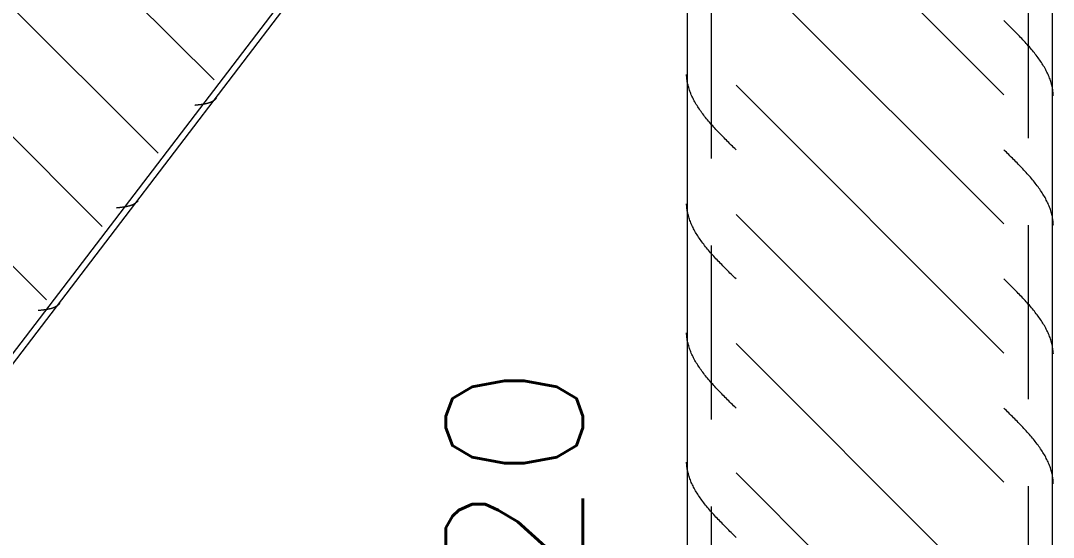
# Model space of a CAD drawing. Extents: x -10459 to 16942, y -13088 to 14608.
# Drawn here: x 5126 to 5210.8, y 3146.4 to 3188.8 of the extents above; entities that cross this region are included whole.
import ezdxf

# ---------------------------------------------------------------- set-up
doc = ezdxf.new("R2010")
doc.units = 0
doc.header["$LTSCALE"] = 30
doc.header["$MEASUREMENT"] = 0
doc.linetypes.add("EJE1-1'$0$RLE-PROYECCION", pattern=[0.71438, 0.47625, -0.23813])
doc.layers.get('0').update_dxf_attribs({"linetype": 'CONTINUOUS'})
doc.layers.add("EJE1-1'$0$RLA-ACHURADO", color=30, linetype="EJE1-1'$0$RLE-PROYECCION", lineweight=15, transparency=0.7)
doc.layers.add("EJE1-1'$0$RLA-CONTORNO", color=30, linetype='CONTINUOUS', lineweight=15)
doc.layers.add("EJE1-1'$0$RLA-TEXTOS-1", color=9, linetype='CONTINUOUS', lineweight=9)
doc.styles.add("EJE1-1'$0$RomanS", font='romans.shx', dxfattribs={"height": 11.25})
pattern_1 = [(135, (-234.281, -2576.79), (-5.303301, -5.303301), [])]

# ---------------------------------------------------------------- blocks, each defined once
blk = doc.blocks.new("EJE1-1'$0$RLA-COLUMNAS-CAJONES - P_M_ 300x300x20-465985-EJE 1-1_")
at = {"layer": "EJE1-1'$0$RLA-ACHURADO"}
for p, q in [((2582.477, 787), (2582.477, 1103)), ((2608.477, 1103), (2608.477, 787))]:
    blk.add_line(p, q, dxfattribs=at)
blk = doc.blocks.new("EJE1-1'$0$FP_5-EJE 1-1_")
at = {"layer": "EJE1-1'$0$RLA-CONTORNO"}
for p, q in [((2375.481, 787), (2375.481, 1056.997)), ((2371.58, 1012.527), (2371.481, 1012.625)), ((2371.68, 1012.429), (2371.58, 1012.527)), ((2371.779, 1012.33), (2371.68, 1012.429)), ((2371.878, 1012.232), (2371.779, 1012.33)), ((2371.977, 1012.134), (2371.878, 1012.232)), ((2372.076, 1012.036), (2371.977, 1012.134)), ((2372.174, 1011.938), (2372.076, 1012.036)), ((2372.272, 1011.839), (2372.174, 1011.938)), ((2372.37, 1011.741), (2372.272, 1011.839)), ((2372.467, 1011.643), (2372.37, 1011.741)), ((2372.563, 1011.545), (2372.467, 1011.643)), ((2372.659, 1011.447), (2372.563, 1011.545)), ((2372.754, 1011.349), (2372.659, 1011.447)), ((2372.848, 1011.25), (2372.754, 1011.349)), ((2372.941, 1011.152), (2372.848, 1011.25)), ((2373.034, 1011.054), (2372.941, 1011.152)), ((2373.125, 1010.956), (2373.034, 1011.054)), ((2373.216, 1010.858), (2373.125, 1010.956)), ((2373.305, 1010.76), (2373.216, 1010.858)), ((2373.394, 1010.661), (2373.305, 1010.76)), ((2373.481, 1010.563), (2373.394, 1010.661)), ((2373.567, 1010.465), (2373.481, 1010.563)), ((2373.652, 1010.367), (2373.567, 1010.465)), ((2373.735, 1010.269), (2373.652, 1010.367)), ((2373.817, 1010.17), (2373.735, 1010.269)), ((2373.898, 1010.072), (2373.817, 1010.17)), ((2373.977, 1009.974), (2373.898, 1010.072)), ((2374.055, 1009.876), (2373.977, 1009.974)), ((2374.131, 1009.778), (2374.055, 1009.876)), ((2374.206, 1009.68), (2374.131, 1009.778)), ((2374.279, 1009.581), (2374.206, 1009.68)), ((2374.35, 1009.483), (2374.279, 1009.581)), ((2374.42, 1009.385), (2374.35, 1009.483)), ((2374.488, 1009.287), (2374.42, 1009.385)), ((2374.553, 1009.189), (2374.488, 1009.287)), ((2374.618, 1009.091), (2374.553, 1009.189)), ((2374.68, 1008.992), (2374.618, 1009.091)), ((2374.74, 1008.894), (2374.68, 1008.992)), ((2374.799, 1008.796), (2374.74, 1008.894)), ((2374.855, 1008.698), (2374.799, 1008.796)), ((2374.909, 1008.6), (2374.855, 1008.698)), ((2374.961, 1008.502), (2374.909, 1008.6)), ((2375.012, 1008.403), (2374.961, 1008.502)), ((2375.06, 1008.305), (2375.012, 1008.403)), ((2375.105, 1008.207), (2375.06, 1008.305)), ((2375.149, 1008.109), (2375.105, 1008.207)), ((2375.191, 1008.011), (2375.149, 1008.109)), ((2375.23, 1007.912), (2375.191, 1008.011)), ((2375.267, 1007.814), (2375.23, 1007.912)), ((2375.302, 1007.716), (2375.267, 1007.814)), ((2375.334, 1007.618), (2375.302, 1007.716)), ((2375.364, 1007.52), (2375.334, 1007.618)), ((2375.392, 1007.422), (2375.364, 1007.52)), ((2375.417, 1007.323), (2375.392, 1007.422)), ((2375.44, 1007.225), (2375.417, 1007.323)), ((2375.461, 1007.127), (2375.44, 1007.225)), ((2375.479, 1007.029), (2375.461, 1007.127)), ((2375.495, 1006.931), (2375.479, 1007.029)), ((2375.508, 1006.833), (2375.495, 1006.931)), ((2375.519, 1006.734), (2375.508, 1006.833)), ((2375.528, 1006.636), (2375.519, 1006.734)), ((2375.534, 1006.538), (2375.528, 1006.636)), ((2375.538, 1006.44), (2375.534, 1006.538)), ((2371.58, 1001.92), (2371.481, 1002.018)), ((2371.68, 1001.822), (2371.58, 1001.92)), ((2371.779, 1001.724), (2371.68, 1001.822)), ((2371.878, 1001.626), (2371.779, 1001.724)), ((2371.977, 1001.527), (2371.878, 1001.626)), ((2372.076, 1001.429), (2371.977, 1001.527)), ((2372.174, 1001.331), (2372.076, 1001.429)), ((2372.272, 1001.233), (2372.174, 1001.331)), ((2372.37, 1001.135), (2372.272, 1001.233)), ((2372.467, 1001.037), (2372.37, 1001.135)), ((2372.563, 1000.938), (2372.467, 1001.037)), ((2372.659, 1000.84), (2372.563, 1000.938)), ((2372.754, 1000.742), (2372.659, 1000.84)), ((2372.848, 1000.644), (2372.754, 1000.742)), ((2372.941, 1000.546), (2372.848, 1000.644)), ((2373.034, 1000.447), (2372.941, 1000.546)), ((2373.125, 1000.349), (2373.034, 1000.447)), ((2373.216, 1000.251), (2373.125, 1000.349)), ((2373.305, 1000.153), (2373.216, 1000.251)), ((2373.394, 1000.055), (2373.305, 1000.153)), ((2373.481, 999.957), (2373.394, 1000.055)), ((2373.567, 999.858), (2373.481, 999.957)), ((2373.652, 999.76), (2373.567, 999.858)), ((2373.735, 999.662), (2373.652, 999.76)), ((2373.817, 999.564), (2373.735, 999.662)), ((2373.898, 999.466), (2373.817, 999.564)), ((2373.977, 999.368), (2373.898, 999.466)), ((2374.055, 999.269), (2373.977, 999.368)), ((2374.131, 999.171), (2374.055, 999.269)), ((2374.206, 999.073), (2374.131, 999.171)), ((2374.279, 998.975), (2374.206, 999.073)), ((2374.35, 998.877), (2374.279, 998.975)), ((2374.42, 998.778), (2374.35, 998.877)), ((2374.488, 998.68), (2374.42, 998.778)), ((2374.553, 998.582), (2374.488, 998.68)), ((2374.618, 998.484), (2374.553, 998.582)), ((2374.68, 998.386), (2374.618, 998.484)), ((2374.74, 998.288), (2374.68, 998.386)), ((2374.799, 998.189), (2374.74, 998.288)), ((2374.855, 998.091), (2374.799, 998.189)), ((2374.909, 997.993), (2374.855, 998.091)), ((2374.961, 997.895), (2374.909, 997.993)), ((2375.012, 997.797), (2374.961, 997.895)), ((2375.06, 997.699), (2375.012, 997.797)), ((2375.105, 997.6), (2375.06, 997.699)), ((2375.149, 997.502), (2375.105, 997.6)), ((2375.191, 997.404), (2375.149, 997.502)), ((2375.23, 997.306), (2375.191, 997.404)), ((2375.267, 997.208), (2375.23, 997.306)), ((2375.302, 997.11), (2375.267, 997.208)), ((2375.334, 997.011), (2375.302, 997.11)), ((2375.364, 996.913), (2375.334, 997.011)), ((2375.392, 996.815), (2375.364, 996.913)), ((2375.417, 996.717), (2375.392, 996.815)), ((2375.44, 996.619), (2375.417, 996.717)), ((2375.461, 996.52), (2375.44, 996.619)), ((2375.479, 996.422), (2375.461, 996.52)), ((2375.495, 996.324), (2375.479, 996.422)), ((2375.508, 996.226), (2375.495, 996.324)), ((2375.519, 996.128), (2375.508, 996.226)), ((2375.528, 996.03), (2375.519, 996.128)), ((2375.534, 995.931), (2375.528, 996.03)), ((2375.538, 995.833), (2375.534, 995.931)), ((2371.58, 991.313), (2371.481, 991.412)), ((2371.68, 991.215), (2371.58, 991.313)), ((2371.779, 991.117), (2371.68, 991.215)), ((2371.878, 991.019), (2371.779, 991.117)), ((2371.977, 990.921), (2371.878, 991.019)), ((2372.076, 990.823), (2371.977, 990.921)), ((2372.174, 990.724), (2372.076, 990.823)), ((2372.272, 990.626), (2372.174, 990.724)), ((2372.37, 990.528), (2372.272, 990.626)), ((2372.467, 990.43), (2372.37, 990.528)), ((2372.563, 990.332), (2372.467, 990.43)), ((2372.659, 990.234), (2372.563, 990.332)), ((2372.754, 990.135), (2372.659, 990.234)), ((2372.848, 990.037), (2372.754, 990.135)), ((2372.941, 989.939), (2372.848, 990.037)), ((2373.034, 989.841), (2372.941, 989.939)), ((2373.125, 989.743), (2373.034, 989.841)), ((2373.216, 989.645), (2373.125, 989.743)), ((2373.305, 989.546), (2373.216, 989.645)), ((2373.394, 989.448), (2373.305, 989.546)), ((2373.481, 989.35), (2373.394, 989.448)), ((2373.567, 989.252), (2373.481, 989.35)), ((2373.652, 989.154), (2373.567, 989.252)), ((2373.735, 989.055), (2373.652, 989.154)), ((2373.817, 988.957), (2373.735, 989.055)), ((2373.898, 988.859), (2373.817, 988.957)), ((2373.977, 988.761), (2373.898, 988.859)), ((2374.055, 988.663), (2373.977, 988.761)), ((2374.131, 988.565), (2374.055, 988.663)), ((2374.206, 988.466), (2374.131, 988.565)), ((2374.279, 988.368), (2374.206, 988.466)), ((2374.35, 988.27), (2374.279, 988.368)), ((2374.42, 988.172), (2374.35, 988.27)), ((2374.488, 988.074), (2374.42, 988.172)), ((2374.553, 987.976), (2374.488, 988.074)), ((2374.618, 987.877), (2374.553, 987.976)), ((2374.68, 987.779), (2374.618, 987.877)), ((2374.74, 987.681), (2374.68, 987.779)), ((2374.799, 987.583), (2374.74, 987.681)), ((2374.855, 987.485), (2374.799, 987.583)), ((2374.909, 987.386), (2374.855, 987.485)), ((2374.961, 987.288), (2374.909, 987.386)), ((2375.012, 987.19), (2374.961, 987.288)), ((2375.06, 987.092), (2375.012, 987.19)), ((2375.105, 986.994), (2375.06, 987.092)), ((2375.149, 986.896), (2375.105, 986.994)), ((2375.191, 986.797), (2375.149, 986.896)), ((2375.23, 986.699), (2375.191, 986.797)), ((2375.267, 986.601), (2375.23, 986.699)), ((2375.302, 986.503), (2375.267, 986.601)), ((2375.334, 986.405), (2375.302, 986.503)), ((2375.364, 986.307), (2375.334, 986.405)), ((2375.392, 986.208), (2375.364, 986.307)), ((2375.417, 986.11), (2375.392, 986.208)), ((2375.44, 986.012), (2375.417, 986.11)), ((2375.461, 985.914), (2375.44, 986.012)), ((2375.479, 985.816), (2375.461, 985.914)), ((2375.495, 985.718), (2375.479, 985.816)), ((2375.508, 985.619), (2375.495, 985.718)), ((2375.519, 985.521), (2375.508, 985.619)), ((2375.528, 985.423), (2375.519, 985.521)), ((2375.534, 985.325), (2375.528, 985.423)), ((2375.538, 985.227), (2375.534, 985.325)), ((2371.58, 980.707), (2371.481, 980.805)), ((2371.68, 980.609), (2371.58, 980.707)), ((2371.779, 980.511), (2371.68, 980.609)), ((2371.878, 980.412), (2371.779, 980.511)), ((2371.977, 980.314), (2371.878, 980.412)), ((2372.076, 980.216), (2371.977, 980.314)), ((2372.174, 980.118), (2372.076, 980.216)), ((2372.272, 980.02), (2372.174, 980.118)), ((2372.37, 979.921), (2372.272, 980.02)), ((2372.467, 979.823), (2372.37, 979.921)), ((2372.563, 979.725), (2372.467, 979.823)), ((2372.659, 979.627), (2372.563, 979.725)), ((2372.754, 979.529), (2372.659, 979.627)), ((2372.848, 979.431), (2372.754, 979.529)), ((2372.941, 979.332), (2372.848, 979.431)), ((2373.034, 979.234), (2372.941, 979.332)), ((2373.125, 979.136), (2373.034, 979.234)), ((2373.216, 979.038), (2373.125, 979.136)), ((2373.305, 978.94), (2373.216, 979.038)), ((2373.394, 978.842), (2373.305, 978.94)), ((2373.481, 978.743), (2373.394, 978.842)), ((2373.567, 978.645), (2373.481, 978.743)), ((2373.652, 978.547), (2373.567, 978.645)), ((2373.735, 978.449), (2373.652, 978.547)), ((2373.817, 978.351), (2373.735, 978.449)), ((2373.898, 978.253), (2373.817, 978.351)), ((2373.977, 978.154), (2373.898, 978.253)), ((2374.055, 978.056), (2373.977, 978.154)), ((2374.131, 977.958), (2374.055, 978.056)), ((2374.206, 977.86), (2374.131, 977.958)), ((2374.279, 977.762), (2374.206, 977.86)), ((2374.35, 977.663), (2374.279, 977.762)), ((2374.42, 977.565), (2374.35, 977.663)), ((2374.488, 977.467), (2374.42, 977.565)), ((2374.553, 977.369), (2374.488, 977.467)), ((2374.618, 977.271), (2374.553, 977.369)), ((2374.68, 977.173), (2374.618, 977.271)), ((2374.74, 977.074), (2374.68, 977.173)), ((2374.799, 976.976), (2374.74, 977.074)), ((2374.855, 976.878), (2374.799, 976.976)), ((2374.909, 976.78), (2374.855, 976.878)), ((2374.961, 976.682), (2374.909, 976.78)), ((2375.012, 976.584), (2374.961, 976.682)), ((2375.06, 976.485), (2375.012, 976.584)), ((2375.105, 976.387), (2375.06, 976.485)), ((2375.149, 976.289), (2375.105, 976.387)), ((2375.191, 976.191), (2375.149, 976.289)), ((2375.23, 976.093), (2375.191, 976.191)), ((2375.267, 975.994), (2375.23, 976.093)), ((2375.302, 975.896), (2375.267, 975.994)), ((2375.334, 975.798), (2375.302, 975.896)), ((2375.364, 975.7), (2375.334, 975.798)), ((2375.392, 975.602), (2375.364, 975.7)), ((2375.417, 975.504), (2375.392, 975.602)), ((2375.44, 975.405), (2375.417, 975.504)), ((2375.461, 975.307), (2375.44, 975.405)), ((2375.479, 975.209), (2375.461, 975.307)), ((2375.495, 975.111), (2375.479, 975.209)), ((2375.508, 975.013), (2375.495, 975.111)), ((2375.519, 974.915), (2375.508, 975.013)), ((2375.528, 974.816), (2375.519, 974.915)), ((2375.534, 974.718), (2375.528, 974.816)), ((2375.538, 974.62), (2375.534, 974.718))]:
    blk.add_line(p, q, dxfattribs=at)
blk = doc.blocks.new("EJE1-1'$0$FP_6-EJE 1-1_")
at = {"layer": "EJE1-1'$0$RLA-CONTORNO"}
for p, q in [((2345.481, 1056.997), (2345.481, 787)), ((2345.427, 1008.106), (2345.424, 1008.204)), ((2345.433, 1008.007), (2345.427, 1008.106)), ((2345.442, 1007.909), (2345.433, 1008.007)), ((2345.453, 1007.811), (2345.442, 1007.909)), ((2345.466, 1007.713), (2345.453, 1007.811)), ((2345.482, 1007.615), (2345.466, 1007.713)), ((2345.5, 1007.517), (2345.482, 1007.615)), ((2345.521, 1007.418), (2345.5, 1007.517)), ((2345.544, 1007.32), (2345.521, 1007.418)), ((2345.569, 1007.222), (2345.544, 1007.32)), ((2345.597, 1007.124), (2345.569, 1007.222)), ((2345.627, 1007.026), (2345.597, 1007.124)), ((2345.66, 1006.928), (2345.627, 1007.026)), ((2345.694, 1006.829), (2345.66, 1006.928)), ((2345.731, 1006.731), (2345.694, 1006.829)), ((2345.771, 1006.633), (2345.731, 1006.731)), ((2345.812, 1006.535), (2345.771, 1006.633)), ((2345.856, 1006.437), (2345.812, 1006.535)), ((2345.902, 1006.338), (2345.856, 1006.437)), ((2345.95, 1006.24), (2345.902, 1006.338)), ((2346, 1006.142), (2345.95, 1006.24)), ((2346.052, 1006.044), (2346, 1006.142)), ((2346.106, 1005.946), (2346.052, 1006.044)), ((2346.163, 1005.848), (2346.106, 1005.946)), ((2346.221, 1005.749), (2346.163, 1005.848)), ((2346.281, 1005.651), (2346.221, 1005.749)), ((2346.344, 1005.553), (2346.281, 1005.651)), ((2346.408, 1005.455), (2346.344, 1005.553)), ((2346.474, 1005.357), (2346.408, 1005.455)), ((2346.541, 1005.259), (2346.474, 1005.357)), ((2346.611, 1005.16), (2346.541, 1005.259)), ((2346.682, 1005.062), (2346.611, 1005.16)), ((2346.755, 1004.964), (2346.682, 1005.062)), ((2346.83, 1004.866), (2346.755, 1004.964)), ((2346.906, 1004.768), (2346.83, 1004.866)), ((2346.984, 1004.669), (2346.906, 1004.768)), ((2347.063, 1004.571), (2346.984, 1004.669)), ((2347.144, 1004.473), (2347.063, 1004.571)), ((2347.226, 1004.375), (2347.144, 1004.473)), ((2347.309, 1004.277), (2347.226, 1004.375)), ((2347.394, 1004.179), (2347.309, 1004.277)), ((2347.48, 1004.08), (2347.394, 1004.179)), ((2347.568, 1003.982), (2347.48, 1004.08)), ((2347.656, 1003.884), (2347.568, 1003.982)), ((2347.745, 1003.786), (2347.656, 1003.884)), ((2347.836, 1003.688), (2347.745, 1003.786)), ((2347.928, 1003.59), (2347.836, 1003.688)), ((2348.02, 1003.491), (2347.928, 1003.59)), ((2348.113, 1003.393), (2348.02, 1003.491)), ((2348.208, 1003.295), (2348.113, 1003.393)), ((2348.303, 1003.197), (2348.208, 1003.295)), ((2348.398, 1003.099), (2348.303, 1003.197)), ((2348.495, 1003.001), (2348.398, 1003.099)), ((2348.591, 1002.902), (2348.495, 1003.001)), ((2348.689, 1002.804), (2348.591, 1002.902)), ((2348.787, 1002.706), (2348.689, 1002.804)), ((2348.885, 1002.608), (2348.787, 1002.706)), ((2348.984, 1002.51), (2348.885, 1002.608)), ((2349.083, 1002.411), (2348.984, 1002.51)), ((2349.182, 1002.313), (2349.083, 1002.411)), ((2349.281, 1002.215), (2349.182, 1002.313)), ((2349.381, 1002.117), (2349.281, 1002.215)), ((2349.481, 1002.019), (2349.381, 1002.117)), ((2345.427, 997.499), (2345.424, 997.597)), ((2345.433, 997.401), (2345.427, 997.499)), ((2345.442, 997.303), (2345.433, 997.401)), ((2345.453, 997.204), (2345.442, 997.303)), ((2345.466, 997.106), (2345.453, 997.204)), ((2345.482, 997.008), (2345.466, 997.106)), ((2345.5, 996.91), (2345.482, 997.008)), ((2345.521, 996.812), (2345.5, 996.91)), ((2345.544, 996.714), (2345.521, 996.812)), ((2345.569, 996.615), (2345.544, 996.714)), ((2345.597, 996.517), (2345.569, 996.615)), ((2345.627, 996.419), (2345.597, 996.517)), ((2345.66, 996.321), (2345.627, 996.419)), ((2345.694, 996.223), (2345.66, 996.321)), ((2345.731, 996.125), (2345.694, 996.223)), ((2345.771, 996.026), (2345.731, 996.125)), ((2345.812, 995.928), (2345.771, 996.026)), ((2345.856, 995.83), (2345.812, 995.928)), ((2345.902, 995.732), (2345.856, 995.83)), ((2345.95, 995.634), (2345.902, 995.732)), ((2346, 995.536), (2345.95, 995.634)), ((2346.052, 995.437), (2346, 995.536)), ((2346.106, 995.339), (2346.052, 995.437)), ((2346.163, 995.241), (2346.106, 995.339)), ((2346.221, 995.143), (2346.163, 995.241)), ((2346.281, 995.045), (2346.221, 995.143)), ((2346.344, 994.946), (2346.281, 995.045)), ((2346.408, 994.848), (2346.344, 994.946)), ((2346.474, 994.75), (2346.408, 994.848)), ((2346.541, 994.652), (2346.474, 994.75)), ((2346.611, 994.554), (2346.541, 994.652)), ((2346.682, 994.456), (2346.611, 994.554)), ((2346.755, 994.357), (2346.682, 994.456)), ((2346.83, 994.259), (2346.755, 994.357)), ((2346.906, 994.161), (2346.83, 994.259)), ((2346.984, 994.063), (2346.906, 994.161)), ((2347.063, 993.965), (2346.984, 994.063)), ((2347.144, 993.867), (2347.063, 993.965)), ((2347.226, 993.768), (2347.144, 993.867)), ((2347.309, 993.67), (2347.226, 993.768)), ((2347.394, 993.572), (2347.309, 993.67)), ((2347.48, 993.474), (2347.394, 993.572)), ((2347.568, 993.376), (2347.48, 993.474)), ((2347.656, 993.277), (2347.568, 993.376)), ((2347.745, 993.179), (2347.656, 993.277)), ((2347.836, 993.081), (2347.745, 993.179)), ((2347.928, 992.983), (2347.836, 993.081)), ((2348.02, 992.885), (2347.928, 992.983)), ((2348.113, 992.787), (2348.02, 992.885)), ((2348.208, 992.688), (2348.113, 992.787)), ((2348.303, 992.59), (2348.208, 992.688)), ((2348.398, 992.492), (2348.303, 992.59)), ((2348.495, 992.394), (2348.398, 992.492)), ((2348.591, 992.296), (2348.495, 992.394)), ((2348.689, 992.198), (2348.591, 992.296)), ((2348.787, 992.099), (2348.689, 992.198)), ((2348.885, 992.001), (2348.787, 992.099)), ((2348.984, 991.903), (2348.885, 992.001)), ((2349.083, 991.805), (2348.984, 991.903)), ((2349.182, 991.707), (2349.083, 991.805)), ((2349.281, 991.609), (2349.182, 991.707)), ((2349.381, 991.51), (2349.281, 991.609)), ((2349.481, 991.412), (2349.381, 991.51)), ((2345.427, 986.892), (2345.424, 986.991)), ((2345.433, 986.794), (2345.427, 986.892)), ((2345.442, 986.696), (2345.433, 986.794)), ((2345.453, 986.598), (2345.442, 986.696)), ((2345.466, 986.5), (2345.453, 986.598)), ((2345.482, 986.402), (2345.466, 986.5)), ((2345.5, 986.303), (2345.482, 986.402)), ((2345.521, 986.205), (2345.5, 986.303)), ((2345.544, 986.107), (2345.521, 986.205)), ((2345.569, 986.009), (2345.544, 986.107)), ((2345.597, 985.911), (2345.569, 986.009)), ((2345.627, 985.812), (2345.597, 985.911)), ((2345.66, 985.714), (2345.627, 985.812)), ((2345.694, 985.616), (2345.66, 985.714)), ((2345.731, 985.518), (2345.694, 985.616)), ((2345.771, 985.42), (2345.731, 985.518)), ((2345.812, 985.322), (2345.771, 985.42)), ((2345.856, 985.223), (2345.812, 985.322)), ((2345.902, 985.125), (2345.856, 985.223)), ((2345.95, 985.027), (2345.902, 985.125)), ((2346, 984.929), (2345.95, 985.027)), ((2346.052, 984.831), (2346, 984.929)), ((2346.106, 984.733), (2346.052, 984.831)), ((2346.163, 984.634), (2346.106, 984.733)), ((2346.221, 984.536), (2346.163, 984.634)), ((2346.281, 984.438), (2346.221, 984.536)), ((2346.344, 984.34), (2346.281, 984.438)), ((2346.408, 984.242), (2346.344, 984.34)), ((2346.474, 984.144), (2346.408, 984.242)), ((2346.541, 984.045), (2346.474, 984.144)), ((2346.611, 983.947), (2346.541, 984.045)), ((2346.682, 983.849), (2346.611, 983.947)), ((2346.755, 983.751), (2346.682, 983.849)), ((2346.83, 983.653), (2346.755, 983.751)), ((2346.906, 983.554), (2346.83, 983.653)), ((2346.984, 983.456), (2346.906, 983.554)), ((2347.063, 983.358), (2346.984, 983.456)), ((2347.144, 983.26), (2347.063, 983.358)), ((2347.226, 983.162), (2347.144, 983.26)), ((2347.309, 983.064), (2347.226, 983.162)), ((2347.394, 982.965), (2347.309, 983.064)), ((2347.48, 982.867), (2347.394, 982.965)), ((2347.568, 982.769), (2347.48, 982.867)), ((2347.656, 982.671), (2347.568, 982.769)), ((2347.745, 982.573), (2347.656, 982.671)), ((2347.836, 982.475), (2347.745, 982.573)), ((2347.928, 982.376), (2347.836, 982.475)), ((2348.02, 982.278), (2347.928, 982.376)), ((2348.113, 982.18), (2348.02, 982.278)), ((2348.208, 982.082), (2348.113, 982.18)), ((2348.303, 981.984), (2348.208, 982.082)), ((2348.398, 981.885), (2348.303, 981.984)), ((2348.495, 981.787), (2348.398, 981.885)), ((2348.591, 981.689), (2348.495, 981.787)), ((2348.689, 981.591), (2348.591, 981.689)), ((2348.787, 981.493), (2348.689, 981.591)), ((2348.885, 981.395), (2348.787, 981.493)), ((2348.984, 981.296), (2348.885, 981.395)), ((2349.083, 981.198), (2348.984, 981.296)), ((2349.182, 981.1), (2349.083, 981.198)), ((2349.281, 981.002), (2349.182, 981.1)), ((2349.381, 980.904), (2349.281, 981.002)), ((2349.481, 980.806), (2349.381, 980.904)), ((2345.427, 976.286), (2345.424, 976.384)), ((2345.433, 976.188), (2345.427, 976.286)), ((2345.442, 976.089), (2345.433, 976.188)), ((2345.453, 975.991), (2345.442, 976.089)), ((2345.466, 975.893), (2345.453, 975.991)), ((2345.482, 975.795), (2345.466, 975.893)), ((2345.5, 975.697), (2345.482, 975.795)), ((2345.521, 975.599), (2345.5, 975.697)), ((2345.544, 975.5), (2345.521, 975.599)), ((2345.569, 975.402), (2345.544, 975.5)), ((2345.597, 975.304), (2345.569, 975.402)), ((2345.627, 975.206), (2345.597, 975.304)), ((2345.66, 975.108), (2345.627, 975.206)), ((2345.694, 975.01), (2345.66, 975.108)), ((2345.731, 974.911), (2345.694, 975.01)), ((2345.771, 974.813), (2345.731, 974.911)), ((2345.812, 974.715), (2345.771, 974.813)), ((2345.856, 974.617), (2345.812, 974.715)), ((2345.902, 974.519), (2345.856, 974.617)), ((2345.95, 974.42), (2345.902, 974.519)), ((2346, 974.322), (2345.95, 974.42)), ((2346.052, 974.224), (2346, 974.322)), ((2346.106, 974.126), (2346.052, 974.224)), ((2346.163, 974.028), (2346.106, 974.126)), ((2346.221, 973.93), (2346.163, 974.028)), ((2346.281, 973.831), (2346.221, 973.93)), ((2346.344, 973.733), (2346.281, 973.831)), ((2346.408, 973.635), (2346.344, 973.733)), ((2346.474, 973.537), (2346.408, 973.635)), ((2346.541, 973.439), (2346.474, 973.537)), ((2346.611, 973.341), (2346.541, 973.439)), ((2346.682, 973.242), (2346.611, 973.341)), ((2346.755, 973.144), (2346.682, 973.242)), ((2346.83, 973.046), (2346.755, 973.144)), ((2346.906, 972.948), (2346.83, 973.046)), ((2346.984, 972.85), (2346.906, 972.948)), ((2347.063, 972.752), (2346.984, 972.85)), ((2347.144, 972.653), (2347.063, 972.752)), ((2347.226, 972.555), (2347.144, 972.653)), ((2347.309, 972.457), (2347.226, 972.555)), ((2347.394, 972.359), (2347.309, 972.457)), ((2347.48, 972.261), (2347.394, 972.359)), ((2347.568, 972.162), (2347.48, 972.261)), ((2347.656, 972.064), (2347.568, 972.162)), ((2347.745, 971.966), (2347.656, 972.064)), ((2347.836, 971.868), (2347.745, 971.966)), ((2347.928, 971.77), (2347.836, 971.868)), ((2348.02, 971.672), (2347.928, 971.77)), ((2348.113, 971.573), (2348.02, 971.672)), ((2348.208, 971.475), (2348.113, 971.573)), ((2348.303, 971.377), (2348.208, 971.475)), ((2348.398, 971.279), (2348.303, 971.377)), ((2348.495, 971.181), (2348.398, 971.279)), ((2348.591, 971.083), (2348.495, 971.181)), ((2348.689, 970.984), (2348.591, 971.083)), ((2348.787, 970.886), (2348.689, 970.984)), ((2348.885, 970.788), (2348.787, 970.886)), ((2348.984, 970.69), (2348.885, 970.788)), ((2349.083, 970.592), (2348.984, 970.69)), ((2349.182, 970.493), (2349.083, 970.592)), ((2349.281, 970.395), (2349.182, 970.493)), ((2349.381, 970.297), (2349.281, 970.395)), ((2349.481, 970.199), (2349.381, 970.297))]:
    blk.add_line(p, q, dxfattribs=at)
blk = doc.blocks.new("EJE1-1'$0$FP_8-EJE 1-1_")
at = {"layer": "EJE1-1'$0$RLA-CONTORNO"}
for p, q in [((2140.484, 788.47), (2345.481, 1057.005)), ((2305.281, 1005.696), (2305.246, 1005.692)), ((2305.317, 1005.7), (2305.281, 1005.696)), ((2305.352, 1005.704), (2305.317, 1005.7)), ((2305.387, 1005.708), (2305.352, 1005.704)), ((2305.421, 1005.713), (2305.387, 1005.708)), ((2305.456, 1005.717), (2305.421, 1005.713)), ((2305.491, 1005.722), (2305.456, 1005.717)), ((2305.525, 1005.726), (2305.491, 1005.722)), ((2305.559, 1005.731), (2305.525, 1005.726)), ((2305.593, 1005.736), (2305.559, 1005.731)), ((2305.627, 1005.741), (2305.593, 1005.736)), ((2305.661, 1005.746), (2305.627, 1005.741)), ((2305.694, 1005.751), (2305.661, 1005.746)), ((2305.728, 1005.757), (2305.694, 1005.751)), ((2305.76, 1005.762), (2305.728, 1005.757)), ((2305.793, 1005.768), (2305.76, 1005.762)), ((2305.826, 1005.774), (2305.793, 1005.768)), ((2305.858, 1005.781), (2305.826, 1005.774)), ((2305.89, 1005.787), (2305.858, 1005.781)), ((2305.921, 1005.794), (2305.89, 1005.787)), ((2305.953, 1005.801), (2305.921, 1005.794)), ((2305.984, 1005.808), (2305.953, 1005.801)), ((2306.014, 1005.815), (2305.984, 1005.808)), ((2306.045, 1005.823), (2306.014, 1005.815)), ((2306.075, 1005.831), (2306.045, 1005.823)), ((2306.104, 1005.839), (2306.075, 1005.831)), ((2306.134, 1005.848), (2306.104, 1005.839)), ((2306.163, 1005.857), (2306.134, 1005.848)), ((2306.191, 1005.866), (2306.163, 1005.857)), ((2306.219, 1005.875), (2306.191, 1005.866)), ((2306.247, 1005.885), (2306.219, 1005.875)), ((2306.275, 1005.895), (2306.247, 1005.885)), ((2306.301, 1005.905), (2306.275, 1005.895)), ((2306.328, 1005.915), (2306.301, 1005.905)), ((2306.354, 1005.926), (2306.328, 1005.915)), ((2306.38, 1005.938), (2306.354, 1005.926)), ((2306.405, 1005.949), (2306.38, 1005.938)), ((2306.43, 1005.961), (2306.405, 1005.949)), ((2306.454, 1005.973), (2306.43, 1005.961)), ((2306.478, 1005.986), (2306.454, 1005.973)), ((2306.502, 1005.999), (2306.478, 1005.986)), ((2306.525, 1006.012), (2306.502, 1005.999)), ((2306.547, 1006.026), (2306.525, 1006.012)), ((2306.569, 1006.04), (2306.547, 1006.026)), ((2306.591, 1006.054), (2306.569, 1006.04)), ((2306.612, 1006.069), (2306.591, 1006.054)), ((2306.633, 1006.084), (2306.612, 1006.069)), ((2306.653, 1006.099), (2306.633, 1006.084)), ((2306.673, 1006.115), (2306.653, 1006.099)), ((2306.692, 1006.132), (2306.673, 1006.115)), ((2306.71, 1006.148), (2306.692, 1006.132)), ((2306.729, 1006.165), (2306.71, 1006.148)), ((2306.746, 1006.182), (2306.729, 1006.165)), ((2306.763, 1006.2), (2306.746, 1006.182)), ((2306.78, 1006.218), (2306.763, 1006.2)), ((2306.796, 1006.237), (2306.78, 1006.218)), ((2306.812, 1006.256), (2306.796, 1006.237)), ((2305.069, 1005.673), (2305.033, 1005.669)), ((2305.104, 1005.677), (2305.069, 1005.673)), ((2305.14, 1005.681), (2305.104, 1005.677)), ((2305.175, 1005.685), (2305.14, 1005.681)), ((2305.211, 1005.688), (2305.175, 1005.685)), ((2305.246, 1005.692), (2305.211, 1005.688)), ((2298.635, 997.245), (2298.599, 997.241)), ((2298.67, 997.249), (2298.635, 997.245)), ((2298.706, 997.253), (2298.67, 997.249)), ((2298.741, 997.256), (2298.706, 997.253)), ((2298.777, 997.26), (2298.741, 997.256)), ((2298.812, 997.264), (2298.777, 997.26)), ((2298.847, 997.268), (2298.812, 997.264)), ((2298.883, 997.272), (2298.847, 997.268)), ((2298.918, 997.276), (2298.883, 997.272)), ((2298.953, 997.28), (2298.918, 997.276)), ((2298.987, 997.285), (2298.953, 997.28)), ((2299.022, 997.289), (2298.987, 997.285)), ((2299.057, 997.293), (2299.022, 997.289)), ((2299.091, 997.298), (2299.057, 997.293)), ((2299.125, 997.303), (2299.091, 997.298)), ((2299.159, 997.308), (2299.125, 997.303)), ((2299.193, 997.313), (2299.159, 997.308)), ((2299.227, 997.318), (2299.193, 997.313)), ((2299.26, 997.323), (2299.227, 997.318)), ((2299.294, 997.329), (2299.26, 997.323)), ((2299.327, 997.334), (2299.294, 997.329)), ((2299.359, 997.34), (2299.327, 997.334)), ((2299.392, 997.346), (2299.359, 997.34)), ((2299.424, 997.353), (2299.392, 997.346)), ((2299.456, 997.359), (2299.424, 997.353)), ((2299.487, 997.366), (2299.456, 997.359)), ((2299.519, 997.373), (2299.487, 997.366)), ((2299.55, 997.38), (2299.519, 997.373)), ((2299.58, 997.387), (2299.55, 997.38)), ((2299.611, 997.395), (2299.58, 997.387)), ((2299.641, 997.403), (2299.611, 997.395)), ((2299.67, 997.411), (2299.641, 997.403)), ((2299.7, 997.42), (2299.67, 997.411)), ((2299.729, 997.428), (2299.7, 997.42)), ((2299.757, 997.438), (2299.729, 997.428)), ((2299.785, 997.447), (2299.757, 997.438)), ((2299.813, 997.457), (2299.785, 997.447)), ((2299.841, 997.466), (2299.813, 997.457)), ((2299.868, 997.477), (2299.841, 997.466)), ((2299.894, 997.487), (2299.868, 997.477)), ((2299.92, 997.498), (2299.894, 997.487)), ((2299.946, 997.509), (2299.92, 997.498)), ((2299.971, 997.521), (2299.946, 997.509)), ((2299.996, 997.533), (2299.971, 997.521)), ((2300.021, 997.545), (2299.996, 997.533)), ((2300.044, 997.558), (2300.021, 997.545)), ((2300.068, 997.571), (2300.044, 997.558)), ((2300.091, 997.584), (2300.068, 997.571)), ((2300.113, 997.598), (2300.091, 997.584)), ((2300.136, 997.612), (2300.113, 997.598)), ((2300.157, 997.626), (2300.136, 997.612)), ((2300.178, 997.641), (2300.157, 997.626)), ((2300.199, 997.656), (2300.178, 997.641)), ((2300.219, 997.671), (2300.199, 997.656)), ((2300.239, 997.687), (2300.219, 997.671)), ((2300.258, 997.703), (2300.239, 997.687)), ((2300.277, 997.72), (2300.258, 997.703)), ((2300.295, 997.737), (2300.277, 997.72)), ((2300.312, 997.754), (2300.295, 997.737)), ((2300.33, 997.772), (2300.312, 997.754)), ((2300.346, 997.79), (2300.33, 997.772)), ((2300.362, 997.809), (2300.346, 997.79)), ((2300.378, 997.828), (2300.362, 997.809)), ((2292.201, 988.817), (2292.166, 988.813)), ((2292.237, 988.821), (2292.201, 988.817)), ((2292.272, 988.825), (2292.237, 988.821)), ((2292.307, 988.828), (2292.272, 988.825)), ((2292.343, 988.832), (2292.307, 988.828)), ((2292.378, 988.836), (2292.343, 988.832)), ((2292.414, 988.84), (2292.378, 988.836)), ((2292.449, 988.844), (2292.414, 988.84)), ((2292.484, 988.848), (2292.449, 988.844)), ((2292.519, 988.852), (2292.484, 988.848)), ((2292.554, 988.856), (2292.519, 988.852)), ((2292.588, 988.861), (2292.554, 988.856)), ((2292.623, 988.865), (2292.588, 988.861)), ((2292.657, 988.87), (2292.623, 988.865)), ((2292.691, 988.875), (2292.657, 988.87)), ((2292.726, 988.879), (2292.691, 988.875)), ((2292.759, 988.884), (2292.726, 988.879)), ((2292.793, 988.89), (2292.759, 988.884)), ((2292.826, 988.895), (2292.793, 988.89)), ((2292.86, 988.901), (2292.826, 988.895)), ((2292.893, 988.906), (2292.86, 988.901)), ((2292.925, 988.912), (2292.893, 988.906)), ((2292.958, 988.918), (2292.925, 988.912)), ((2292.99, 988.924), (2292.958, 988.918)), ((2293.022, 988.931), (2292.99, 988.924)), ((2293.054, 988.938), (2293.022, 988.931)), ((2293.085, 988.945), (2293.054, 988.938)), ((2293.116, 988.952), (2293.085, 988.945)), ((2293.147, 988.959), (2293.116, 988.952)), ((2293.177, 988.967), (2293.147, 988.959)), ((2293.207, 988.975), (2293.177, 988.967)), ((2293.237, 988.983), (2293.207, 988.975)), ((2293.266, 988.992), (2293.237, 988.983)), ((2293.295, 989), (2293.266, 988.992)), ((2293.323, 989.009), (2293.295, 989)), ((2293.352, 989.019), (2293.323, 989.009)), ((2293.379, 989.028), (2293.352, 989.019)), ((2293.407, 989.038), (2293.379, 989.028)), ((2293.434, 989.049), (2293.407, 989.038)), ((2293.46, 989.059), (2293.434, 989.049)), ((2293.486, 989.07), (2293.46, 989.059)), ((2293.512, 989.081), (2293.486, 989.07)), ((2293.537, 989.093), (2293.512, 989.081)), ((2293.562, 989.105), (2293.537, 989.093)), ((2293.587, 989.117), (2293.562, 989.105)), ((2293.611, 989.13), (2293.587, 989.117)), ((2293.634, 989.143), (2293.611, 989.13)), ((2293.657, 989.156), (2293.634, 989.143)), ((2293.68, 989.17), (2293.657, 989.156)), ((2293.702, 989.184), (2293.68, 989.17)), ((2293.723, 989.198), (2293.702, 989.184)), ((2293.744, 989.213), (2293.723, 989.198)), ((2293.765, 989.228), (2293.744, 989.213)), ((2293.785, 989.243), (2293.765, 989.228)), ((2293.805, 989.259), (2293.785, 989.243)), ((2293.824, 989.275), (2293.805, 989.259)), ((2293.843, 989.292), (2293.824, 989.275)), ((2293.861, 989.309), (2293.843, 989.292)), ((2293.878, 989.326), (2293.861, 989.309)), ((2293.896, 989.344), (2293.878, 989.326)), ((2293.912, 989.362), (2293.896, 989.344)), ((2293.928, 989.381), (2293.912, 989.362)), ((2293.944, 989.4), (2293.928, 989.381))]:
    blk.add_line(p, q, dxfattribs=at)
blk = doc.blocks.new("EJE1-1'$0$RLA-VIGAS-CAJONES - V_M_ 300x300x5-397230-EJE 1-1_")
at = {"layer": "EJE1-1'$0$RLA-CONTORNO"}
blk.add_line((2140.484, 789.294), (2345.481, 1057.829), dxfattribs=at)
blk = doc.blocks.new("EJE1-1'")
at = {"layer": "EJE1-1'$0$RLA-ACHURADO"}
h = blk.add_hatch(dxfattribs=at)
h.set_pattern_fill('RLE-ELEMENTOS METALICOS', color=256, style=0, pattern_type=2)
h.set_pattern_definition(pattern_1)
h.paths.add_polyline_path([(2140.484, 790.118), (2345.481, 1058.653), (2345.481, 1103), (2344.108, 1103), (2140.484, 836.262), (2140.484, 815.02)], flags=0)
h = blk.add_hatch(dxfattribs=at)
h.set_pattern_fill('RLE-ELEMENTOS METALICOS', color=256, style=0, pattern_type=2)
h.set_pattern_definition(pattern_1)
h.paths.add_polyline_path([(2371.481, 787), (2371.481, 1103), (2349.481, 1103), (2349.481, 787), (2356.716, 787)], flags=0)
at = {"layer": "EJE1-1'$0$RLA-CONTORNO"}
for name, p in [("EJE1-1'$0$RLA-VIGAS-CAJONES - V_M_ 300x300x5-397230-EJE 1-1_", (0, 0)), ("EJE1-1'$0$FP_6-EJE 1-1_", (0, 0)), ("EJE1-1'$0$RLA-COLUMNAS-CAJONES - P_M_ 300x300x20-465985-EJE 1-1_", (-234.997, 0)), ("EJE1-1'$0$FP_5-EJE 1-1_", (0, 0)), ("EJE1-1'$0$FP_8-EJE 1-1_", (0, 0))]:
    blk.add_blockref(name, p, dxfattribs=at)
at = {"layer": "EJE1-1'$0$RLA-TEXTOS-1", "insert": (2331.285, 918.191), "char_height": 11.25, "width": 243.91314, "attachment_point": 5, "rotation": 90, "line_spacing_factor": 0.983083, "style": "EJE1-1'$0$RomanS"}
blk.add_mtext('P.M. 300x300x20', dxfattribs=at)

msp = doc.modelspace()

# ---------------------------------------------------------------- block references
msp.add_blockref("EJE1-1'", (2835.3, 2176.191))

doc.saveas('drawing.dxf')
